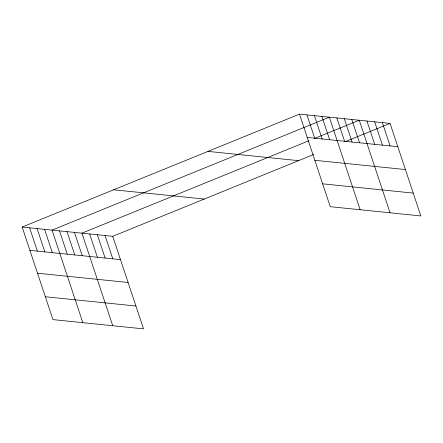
<?xml version="1.0" encoding="UTF-8"?>
<svg xmlns="http://www.w3.org/2000/svg" width="443" height="443" viewBox="0 0 443 443"><rect width="100%" height="100%" fill="white"/><g stroke="black" fill="none" stroke-linecap="round" stroke-linejoin="round"><path stroke-width="0.66" d="M22.15 227.049L112.743 236.313L143.532 328.872L52.938 319.608L22.15 227.049L299.468 114.128L390.061 123.392L420.85 215.951L330.256 206.687L299.468 114.128M308.765 140.802L81.938 233.168L112.732 325.727M314.447 138.487L359.256 120.241L390.05 212.801M112.743 236.313L313.694 154.485M345.247 141.638L390.061 123.392M307.226 137.441L397.814 146.705M314.823 160.288L405.417 169.553M207.955 151.39L298.543 160.654M322.659 183.834L413.247 193.098M113.663 189.787L204.256 199.051M29.908 250.367L120.496 259.631M37.505 273.215L128.099 282.479M45.341 296.76L135.929 306.024M382.359 122.6L390.117 145.919M374.662 121.814L382.414 145.127M366.959 121.028L374.717 144.34M351.786 119.477L359.539 142.79M344.311 118.713L352.069 142.026M336.835 117.949L344.593 141.262M360.153 209.744L329.365 117.185L52.047 230.105L82.835 322.665M321.889 116.42L329.647 139.733M314.414 115.656L322.172 138.969M306.944 114.892L314.696 138.205M105.041 235.526L112.799 258.839M97.338 234.74L105.096 258.053M89.641 233.954L97.394 257.267M74.468 232.403L82.221 255.716M66.993 231.634L74.751 254.952M59.517 230.869L67.275 254.188M44.571 229.341L52.329 252.66M37.096 228.577L44.854 251.895M29.626 227.813L37.378 251.131"/></g></svg>
